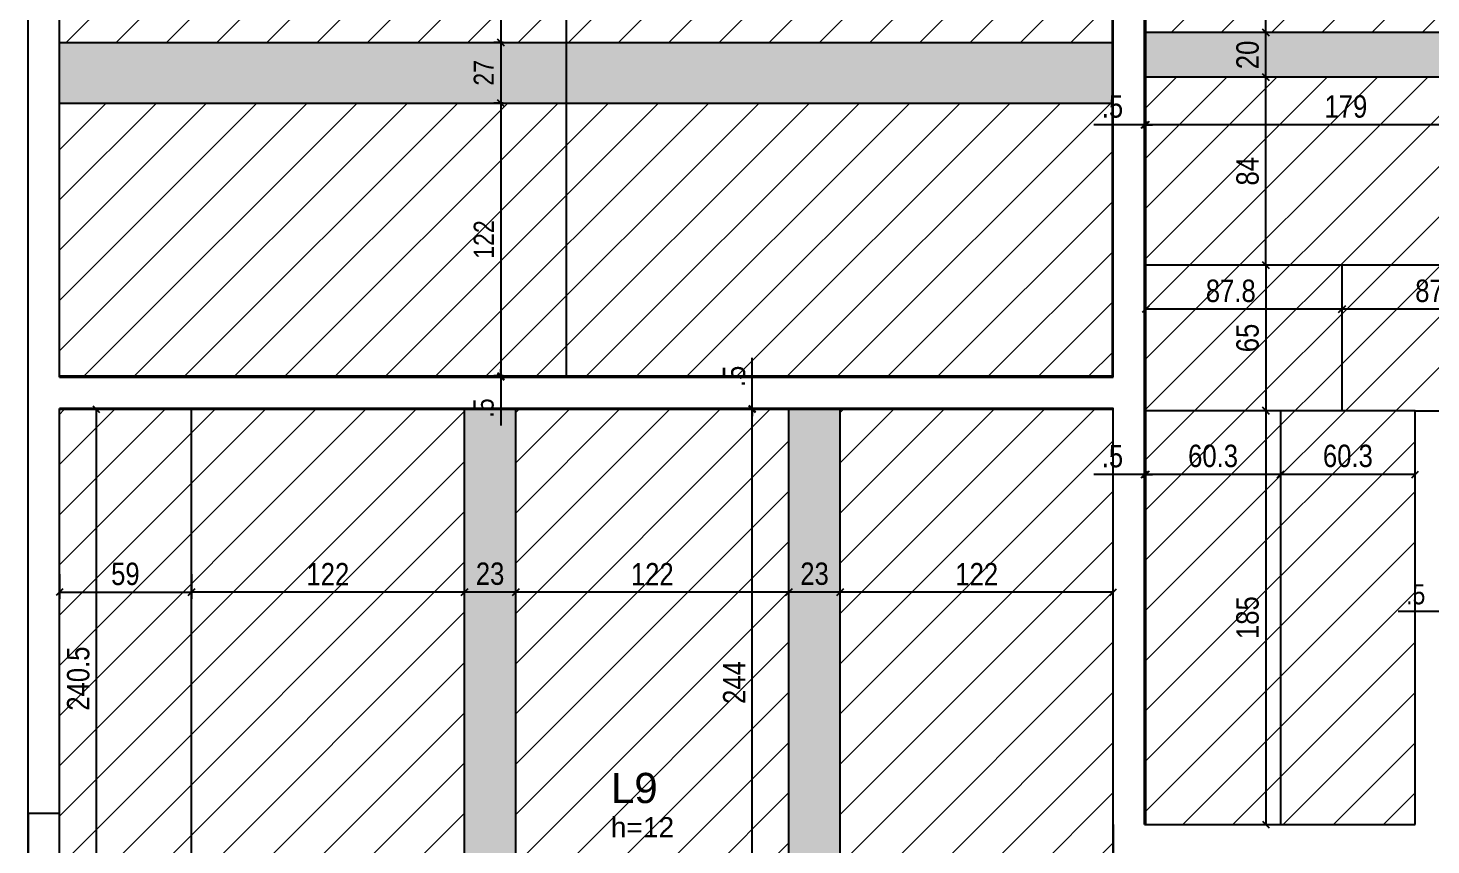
# Model space of a CAD drawing. Header units: millimetres. Extents: x 2519 to 6811, y 369 to 3117.
# Drawn here: x 3616 to 4243, y 1405 to 1770 of the extents above; entities that cross this region are included whole.
import ezdxf

# ---------------------------------------------------------------- set-up
doc = ezdxf.new("R2010")
doc.units = ezdxf.units.MM
for name, color, linetype in [('9', 8, 'Continuous'), ('COTA', 241, 'Continuous'), ('ES-VIGA', 3, 'Continuous'), ('L-D', 2, 'Continuous'), ('L-N', 4, 'Continuous'), ('Painéis', 200, 'Continuous')]:
    doc.layers.add(name, color=color, linetype=linetype)
doc.layers.add('Hachura', color=251, linetype='Continuous', lineweight=9)
doc.layers.add('REAPROVEITAMENTO', color=251, linetype='Continuous', lineweight=9)
doc.styles.add('COTA TECNICA', font='techl___.ttf', dxfattribs={"height": 10})
doc.styles.add('COTA TECNICA-50', font='techl___.ttf', dxfattribs={"height": 9})
doc.styles.add('TQS_ARIAL', font='arial.ttf')
doc.dimstyles.new('COTA PAINEL-50', dxfattribs={"dimtxt": 9, "dimasz": 3, "dimexe": 3, "dimexo": 3, "dimgap": 3, "dimtad": 1, "dimdec": 1, "dimzin": 12, "dimdsep": 46, "dimtxsty": 'COTA TECNICA-50', "dimblk1": 'OBLIQUE', "dimblk2": 'OBLIQUE', "dimsah": 1, "dimcen": 0.9, "dimclrd": 4, "dimclre": 4, "dimclrt": 240, "dimadec": 1, "dimazin": 3, "dimtfac": 1, "dimtdec": 1, "dimtmove": 0, "dimatfit": 3, "dimfxl": 1, "dimtolj": 1, "dimtzin": 12, "dimarcsym": 0})
doc.dimstyles.new('PAINEL', dxfattribs={"dimtxt": 10, "dimasz": 3, "dimexe": 3, "dimexo": 3, "dimgap": 3, "dimtad": 1, "dimdec": 1, "dimzin": 12, "dimdsep": 46, "dimtxsty": 'COTA TECNICA', "dimblk1": 'OBLIQUE', "dimblk2": 'OBLIQUE', "dimsah": 1, "dimcen": 0.9, "dimclrd": 4, "dimclre": 4, "dimclrt": 240, "dimadec": 1, "dimazin": 3, "dimtfac": 1, "dimtdec": 1, "dimtmove": 0, "dimatfit": 3, "dimfxl": 1, "dimtolj": 1, "dimtzin": 12, "dimarcsym": 0})

# ---------------------------------------------------------------- blocks, each defined once
blk = doc.blocks.new('_Oblique')
at = {"color": 0, "linetype": 'ByBlock', "lineweight": -2}
blk.add_line((-0.5, -0.5), (0.5, 0.5), dxfattribs=at)
blk = doc.blocks.new('*D14')
at = {"layer": 'COTA', "color": 4, "lineweight": -2, "transparency": 16777216}
for p, q in [((4249.66, 1509.76), (4228.07, 1509.76)), ((4250.16, 1509.76), (4249.66, 1509.76)), ((4250.16, 1509.76), (4253.16, 1509.76))]:
    blk.add_line(p, q, dxfattribs=at)
at = {"layer": 'Defpoints', "color": 0, "transparency": 16777216}
for p in [(4249.66, 1509.76), (4249.66, 1509.76), (4250.16, 1509.76)]:
    blk.add_point(p, dxfattribs=at)
at = {"layer": 'COTA', "color": 4, "lineweight": -2, "transparency": 16777216, "xscale": 3, "yscale": 3, "zscale": 3}
blk.add_blockref('_Oblique', (4249.66, 1509.76), dxfattribs=at)
at = {"layer": 'COTA', "color": 4, "lineweight": -2, "transparency": 16777216, "xscale": 3, "yscale": 3, "zscale": 3, "rotation": 180}
blk.add_blockref('_Oblique', (4250.16, 1509.76), dxfattribs=at)
at = {"layer": 'COTA', "color": 240, "transparency": 16777216, "insert": (4235.86, 1517.36), "char_height": 9, "attachment_point": 5, "style": 'COTA TECNICA-50'}
blk.add_mtext('\\A1;.5', dxfattribs=at)
blk = doc.blocks.new('*D40')
at = {"layer": 'COTA', "color": 4, "lineweight": -2, "transparency": 16777216}
for p, q in [((3826.9, 1824.48), (3826.9, 1763.98)), ((3827.96, 1763.98), (3823.9, 1763.98))]:
    blk.add_line(p, q, dxfattribs=at)
at = {"layer": 'Defpoints', "color": 0, "transparency": 16777216}
for p in [(3826.9, 1824.48), (3826.9, 1763.98), (3830.96, 1763.98)]:
    blk.add_point(p, dxfattribs=at)
at = {"layer": 'COTA', "color": 4, "lineweight": -2, "transparency": 16777216, "xscale": 3, "yscale": 3, "zscale": 3}
for p, rotation in [((3826.9, 1824.48), 90), ((3826.9, 1763.98), 270)]:
    blk.add_blockref('_Oblique', p, dxfattribs=dict(at, rotation=rotation))
at = {"layer": 'COTA', "color": 240, "transparency": 16777216, "insert": (3819.3, 1794.23), "char_height": 9, "attachment_point": 5, "rotation": 90, "style": 'COTA TECNICA-50'}
blk.add_mtext('\\A1;60.5', dxfattribs=at)
blk = doc.blocks.new('*D41')
at = {"layer": 'COTA', "color": 4, "lineweight": -2, "transparency": 16777216}
for p, q in [((3826.9, 1763.98), (3826.9, 1736.98)), ((3829.9, 1763.98), (3829.9, 1763.98)), ((3827.96, 1736.98), (3823.9, 1736.98))]:
    blk.add_line(p, q, dxfattribs=at)
at = {"layer": 'Defpoints', "color": 0, "transparency": 16777216}
for p in [(3826.9, 1763.98), (3826.9, 1736.98), (3830.96, 1736.98)]:
    blk.add_point(p, dxfattribs=at)
at = {"layer": 'COTA', "color": 4, "lineweight": -2, "transparency": 16777216, "xscale": 3, "yscale": 3, "zscale": 3}
for p, rotation in [((3826.9, 1763.98), 90), ((3826.9, 1736.98), 270)]:
    blk.add_blockref('_Oblique', p, dxfattribs=dict(at, rotation=rotation))
at = {"layer": 'COTA', "color": 240, "transparency": 16777216, "insert": (3819.33, 1750.48), "char_height": 9, "attachment_point": 5, "rotation": 90, "style": 'COTA TECNICA-50'}
blk.add_mtext('\\A1;27', dxfattribs=at)
blk = doc.blocks.new('*D42')
at = {"layer": 'COTA', "color": 4, "lineweight": -2, "transparency": 16777216}
for p, q in [((3826.9, 1736.98), (3826.9, 1614.98)), ((3827.96, 1614.98), (3823.9, 1614.98))]:
    blk.add_line(p, q, dxfattribs=at)
at = {"layer": 'Defpoints', "color": 0, "transparency": 16777216}
for p in [(3826.9, 1736.98), (3826.9, 1614.98), (3830.96, 1614.98)]:
    blk.add_point(p, dxfattribs=at)
at = {"layer": 'COTA', "color": 4, "lineweight": -2, "transparency": 16777216, "xscale": 3, "yscale": 3, "zscale": 3}
for p, rotation in [((3826.9, 1736.98), 90), ((3826.9, 1614.98), 270)]:
    blk.add_blockref('_Oblique', p, dxfattribs=dict(at, rotation=rotation))
at = {"layer": 'COTA', "color": 240, "transparency": 16777216, "insert": (3819.34, 1675.98), "char_height": 9, "attachment_point": 5, "rotation": 90, "style": 'COTA TECNICA-50'}
blk.add_mtext('\\A1;122', dxfattribs=at)
blk = doc.blocks.new('*D44')
at = {"layer": 'COTA', "color": 4, "lineweight": -2, "transparency": 16777216}
for p, q in [((3826.9, 1614.98), (3826.9, 1617.98)), ((3826.9, 1614.98), (3826.9, 1614.48)), ((3826.9, 1614.48), (3826.9, 1592.89))]:
    blk.add_line(p, q, dxfattribs=at)
at = {"layer": 'Defpoints', "color": 0, "transparency": 16777216}
for p in [(3826.9, 1614.98), (3826.9, 1614.48), (3826.9, 1614.48)]:
    blk.add_point(p, dxfattribs=at)
at = {"layer": 'COTA', "color": 4, "lineweight": -2, "transparency": 16777216, "xscale": 3, "yscale": 3, "zscale": 3}
for p, rotation in [((3826.9, 1614.98), 270), ((3826.9, 1614.48), 90)]:
    blk.add_blockref('_Oblique', p, dxfattribs=dict(at, rotation=rotation))
at = {"layer": 'COTA', "color": 240, "transparency": 16777216, "insert": (3819.3, 1600.68), "char_height": 9, "attachment_point": 5, "rotation": 90, "style": 'COTA TECNICA-50'}
blk.add_mtext('\\A1;.5', dxfattribs=at)
blk = doc.blocks.new('*D45')
at = {"layer": 'COTA', "color": 4, "lineweight": -2, "transparency": 16777216}
for p, q in [((3629.66, 1526.48), (3629.66, 1515.34)), ((3688.66, 1526.48), (3688.66, 1515.34)), ((3629.66, 1518.34), (3688.66, 1518.34))]:
    blk.add_line(p, q, dxfattribs=at)
at = {"layer": 'Defpoints', "color": 0, "transparency": 16777216}
for p in [(3629.66, 1529.48), (3688.66, 1529.48), (3688.66, 1518.34)]:
    blk.add_point(p, dxfattribs=at)
at = {"layer": 'COTA', "color": 4, "lineweight": -2, "transparency": 16777216, "xscale": 3, "yscale": 3, "zscale": 3, "rotation": 180}
blk.add_blockref('_Oblique', (3629.66, 1518.34), dxfattribs=at)
at = {"layer": 'COTA', "color": 4, "lineweight": -2, "transparency": 16777216, "xscale": 3, "yscale": 3, "zscale": 3}
blk.add_blockref('_Oblique', (3688.66, 1518.34), dxfattribs=at)
at = {"layer": 'COTA', "color": 240, "transparency": 16777216, "insert": (3659.16, 1526.48), "char_height": 10, "attachment_point": 5, "style": 'COTA TECNICA'}
blk.add_mtext('\\A1;59', dxfattribs=at)
blk = doc.blocks.new('*D46')
at = {"layer": 'COTA', "color": 4, "lineweight": -2, "transparency": 16777216}
blk.add_line((4100.66, 1518.34), (3978.66, 1518.34), dxfattribs=at)
at = {"layer": 'Defpoints', "color": 0, "transparency": 16777216}
for p in [(3978.66, 1518.34), (3978.66, 1518.34), (4100.66, 1518.34)]:
    blk.add_point(p, dxfattribs=at)
at = {"layer": 'COTA', "color": 4, "lineweight": -2, "transparency": 16777216, "xscale": 3, "yscale": 3, "zscale": 3, "rotation": 180}
blk.add_blockref('_Oblique', (3978.66, 1518.34), dxfattribs=at)
at = {"layer": 'COTA', "color": 4, "lineweight": -2, "transparency": 16777216, "xscale": 3, "yscale": 3, "zscale": 3}
blk.add_blockref('_Oblique', (4100.66, 1518.34), dxfattribs=at)
at = {"layer": 'COTA', "color": 240, "transparency": 16777216, "insert": (4039.66, 1526.4), "char_height": 10, "attachment_point": 5, "style": 'COTA TECNICA'}
blk.add_mtext('\\A1;122', dxfattribs=at)
blk = doc.blocks.new('*D47')
at = {"layer": 'COTA', "color": 4, "lineweight": -2, "transparency": 16777216}
blk.add_line((3978.66, 1518.34), (3955.66, 1518.34), dxfattribs=at)
at = {"layer": 'Defpoints', "color": 0, "transparency": 16777216}
for p in [(3955.66, 1518.34), (3955.66, 1518.34), (3978.66, 1518.34)]:
    blk.add_point(p, dxfattribs=at)
at = {"layer": 'COTA', "color": 4, "lineweight": -2, "transparency": 16777216, "xscale": 3, "yscale": 3, "zscale": 3, "rotation": 180}
blk.add_blockref('_Oblique', (3955.66, 1518.34), dxfattribs=at)
at = {"layer": 'COTA', "color": 4, "lineweight": -2, "transparency": 16777216, "xscale": 3, "yscale": 3, "zscale": 3}
blk.add_blockref('_Oblique', (3978.66, 1518.34), dxfattribs=at)
at = {"layer": 'COTA', "color": 240, "transparency": 16777216, "insert": (3967.16, 1526.56), "char_height": 10, "attachment_point": 5, "style": 'COTA TECNICA'}
blk.add_mtext('\\A1;23', dxfattribs=at)
blk = doc.blocks.new('*D48')
at = {"layer": 'COTA', "color": 4, "lineweight": -2, "transparency": 16777216}
blk.add_line((3955.66, 1518.34), (3833.66, 1518.34), dxfattribs=at)
at = {"layer": 'Defpoints', "color": 0, "transparency": 16777216}
for p in [(3833.66, 1518.34), (3833.66, 1518.34), (3955.66, 1518.34)]:
    blk.add_point(p, dxfattribs=at)
at = {"layer": 'COTA', "color": 4, "lineweight": -2, "transparency": 16777216, "xscale": 3, "yscale": 3, "zscale": 3, "rotation": 180}
blk.add_blockref('_Oblique', (3833.66, 1518.34), dxfattribs=at)
at = {"layer": 'COTA', "color": 4, "lineweight": -2, "transparency": 16777216, "xscale": 3, "yscale": 3, "zscale": 3}
blk.add_blockref('_Oblique', (3955.66, 1518.34), dxfattribs=at)
at = {"layer": 'COTA', "color": 240, "transparency": 16777216, "insert": (3894.66, 1526.4), "char_height": 10, "attachment_point": 5, "style": 'COTA TECNICA'}
blk.add_mtext('\\A1;122', dxfattribs=at)
blk = doc.blocks.new('*D49')
at = {"layer": 'COTA', "color": 4, "lineweight": -2, "transparency": 16777216}
blk.add_line((3833.66, 1518.34), (3810.66, 1518.34), dxfattribs=at)
at = {"layer": 'Defpoints', "color": 0, "transparency": 16777216}
for p in [(3810.66, 1518.34), (3810.66, 1518.34), (3833.66, 1518.34)]:
    blk.add_point(p, dxfattribs=at)
at = {"layer": 'COTA', "color": 4, "lineweight": -2, "transparency": 16777216, "xscale": 3, "yscale": 3, "zscale": 3, "rotation": 180}
blk.add_blockref('_Oblique', (3810.66, 1518.34), dxfattribs=at)
at = {"layer": 'COTA', "color": 4, "lineweight": -2, "transparency": 16777216, "xscale": 3, "yscale": 3, "zscale": 3}
blk.add_blockref('_Oblique', (3833.66, 1518.34), dxfattribs=at)
at = {"layer": 'COTA', "color": 240, "transparency": 16777216, "insert": (3822.16, 1526.56), "char_height": 10, "attachment_point": 5, "style": 'COTA TECNICA'}
blk.add_mtext('\\A1;23', dxfattribs=at)
blk = doc.blocks.new('*D50')
at = {"layer": 'COTA', "color": 4, "lineweight": -2, "transparency": 16777216}
for p, q in [((3810.66, 1518.34), (3688.66, 1518.34)), ((3688.66, 1517.76), (3688.66, 1515.34))]:
    blk.add_line(p, q, dxfattribs=at)
at = {"layer": 'Defpoints', "color": 0, "transparency": 16777216}
for p in [(3688.66, 1520.76), (3688.66, 1518.34), (3810.66, 1518.34)]:
    blk.add_point(p, dxfattribs=at)
at = {"layer": 'COTA', "color": 4, "lineweight": -2, "transparency": 16777216, "xscale": 3, "yscale": 3, "zscale": 3, "rotation": 180}
blk.add_blockref('_Oblique', (3688.66, 1518.34), dxfattribs=at)
at = {"layer": 'COTA', "color": 4, "lineweight": -2, "transparency": 16777216, "xscale": 3, "yscale": 3, "zscale": 3}
blk.add_blockref('_Oblique', (3810.66, 1518.34), dxfattribs=at)
at = {"layer": 'COTA', "color": 240, "transparency": 16777216, "insert": (3749.66, 1526.4), "char_height": 10, "attachment_point": 5, "style": 'COTA TECNICA'}
blk.add_mtext('\\A1;122', dxfattribs=at)
blk = doc.blocks.new('*D125')
at = {"layer": 'COTA', "color": 4, "lineweight": -2, "transparency": 16777216}
blk.add_line((3939.33, 1355.98), (3939.33, 1599.98), dxfattribs=at)
at = {"layer": 'Defpoints', "color": 0, "transparency": 16777216}
for p in [(3939.33, 1599.98), (3939.33, 1599.98), (3939.33, 1355.98)]:
    blk.add_point(p, dxfattribs=at)
at = {"layer": 'COTA', "color": 4, "lineweight": -2, "transparency": 16777216, "xscale": 3, "yscale": 3, "zscale": 3}
for p, rotation in [((3939.33, 1599.98), 90), ((3939.33, 1355.98), 270)]:
    blk.add_blockref('_Oblique', p, dxfattribs=dict(at, rotation=rotation))
at = {"layer": 'COTA', "color": 240, "transparency": 16777216, "insert": (3931.26, 1477.98), "char_height": 10, "attachment_point": 5, "rotation": 90, "style": 'COTA TECNICA'}
blk.add_mtext('\\A1;244', dxfattribs=at)
blk = doc.blocks.new('*D126')
at = {"layer": 'COTA', "color": 4, "lineweight": -2, "transparency": 16777216}
for p, q in [((3645.47, 1599.98), (3643.23, 1599.98)), ((3646.23, 1359.48), (3646.23, 1599.98)), ((3645.47, 1359.48), (3643.23, 1359.48))]:
    blk.add_line(p, q, dxfattribs=at)
at = {"layer": 'Defpoints', "color": 0, "transparency": 16777216}
for p in [(3646.23, 1599.98), (3648.47, 1599.98), (3648.47, 1359.48)]:
    blk.add_point(p, dxfattribs=at)
at = {"layer": 'COTA', "color": 4, "lineweight": -2, "transparency": 16777216, "xscale": 3, "yscale": 3, "zscale": 3}
for p, rotation in [((3646.23, 1599.98), 90), ((3646.23, 1359.48), 270)]:
    blk.add_blockref('_Oblique', p, dxfattribs=dict(at, rotation=rotation))
at = {"layer": 'COTA', "color": 240, "transparency": 16777216, "insert": (3638.12, 1479.73), "char_height": 10, "attachment_point": 5, "rotation": 90, "style": 'COTA TECNICA'}
blk.add_mtext('\\A1;240.5', dxfattribs=at)
blk = doc.blocks.new('*D51')
at = {"layer": 'COTA', "color": 4, "lineweight": -2, "transparency": 16777216}
for p, q in [((3939.33, 1600.48), (3939.33, 1623.14)), ((3939.33, 1599.98), (3939.33, 1600.48)), ((3939.33, 1599.98), (3939.33, 1596.98))]:
    blk.add_line(p, q, dxfattribs=at)
at = {"layer": 'Defpoints', "color": 0, "transparency": 16777216}
for p in [(3939.33, 1600.48), (3939.33, 1600.48), (3939.33, 1599.98)]:
    blk.add_point(p, dxfattribs=at)
at = {"layer": 'COTA', "color": 4, "lineweight": -2, "transparency": 16777216, "xscale": 3, "yscale": 3, "zscale": 3}
for p, rotation in [((3939.33, 1600.48), 270), ((3939.33, 1599.98), 90)]:
    blk.add_blockref('_Oblique', p, dxfattribs=dict(at, rotation=rotation))
at = {"layer": 'COTA', "color": 240, "transparency": 16777216, "insert": (3931.22, 1614.81), "char_height": 10, "attachment_point": 5, "rotation": 90, "style": 'COTA TECNICA'}
blk.add_mtext('\\A1;.5', dxfattribs=at)
blk = doc.blocks.new('*D87')
at = {"layer": 'COTA', "color": 4, "lineweight": -2, "transparency": 16777216}
blk.add_line((4168.85, 1664.48), (4168.85, 1748.48), dxfattribs=at)
at = {"layer": 'Defpoints', "color": 0, "transparency": 16777216}
for p in [(4168.85, 1748.48), (4168.85, 1748.48), (4168.85, 1664.48)]:
    blk.add_point(p, dxfattribs=at)
at = {"layer": 'COTA', "color": 4, "lineweight": -2, "transparency": 16777216, "xscale": 3, "yscale": 3, "zscale": 3}
for p, rotation in [((4168.85, 1748.48), 90), ((4168.85, 1664.48), 270)]:
    blk.add_blockref('_Oblique', p, dxfattribs=dict(at, rotation=rotation))
at = {"layer": 'COTA', "color": 240, "transparency": 16777216, "insert": (4160.75, 1706.48), "char_height": 10, "attachment_point": 5, "rotation": 90, "style": 'COTA TECNICA'}
blk.add_mtext('\\A1;84', dxfattribs=at)
blk = doc.blocks.new('*D88')
at = {"layer": 'COTA', "color": 4, "lineweight": -2, "transparency": 16777216}
blk.add_line((4168.85, 1748.48), (4168.85, 1768.48), dxfattribs=at)
at = {"layer": 'Defpoints', "color": 0, "transparency": 16777216}
for p in [(4168.85, 1768.48), (4168.85, 1768.48), (4168.85, 1748.48)]:
    blk.add_point(p, dxfattribs=at)
at = {"layer": 'COTA', "color": 4, "lineweight": -2, "transparency": 16777216, "xscale": 3, "yscale": 3, "zscale": 3}
for p, rotation in [((4168.85, 1768.48), 90), ((4168.85, 1748.48), 270)]:
    blk.add_blockref('_Oblique', p, dxfattribs=dict(at, rotation=rotation))
at = {"layer": 'COTA', "color": 240, "transparency": 16777216, "insert": (4160.75, 1758.48), "char_height": 10, "attachment_point": 5, "rotation": 90, "style": 'COTA TECNICA'}
blk.add_mtext('\\A1;20', dxfattribs=at)
blk = doc.blocks.new('*D89')
at = {"layer": 'COTA', "color": 4, "lineweight": -2, "transparency": 16777216}
blk.add_line((4168.85, 1768.48), (4168.85, 1890.48), dxfattribs=at)
at = {"layer": 'Defpoints', "color": 0, "transparency": 16777216}
for p in [(4168.85, 1890.48), (4168.85, 1890.48), (4168.85, 1768.48)]:
    blk.add_point(p, dxfattribs=at)
at = {"layer": 'COTA', "color": 4, "lineweight": -2, "transparency": 16777216, "xscale": 3, "yscale": 3, "zscale": 3}
for p, rotation in [((4168.85, 1890.48), 90), ((4168.85, 1768.48), 270)]:
    blk.add_blockref('_Oblique', p, dxfattribs=dict(at, rotation=rotation))
at = {"layer": 'COTA', "color": 240, "transparency": 16777216, "insert": (4160.79, 1829.48), "char_height": 10, "attachment_point": 5, "rotation": 90, "style": 'COTA TECNICA'}
blk.add_mtext('\\A1;122', dxfattribs=at)
blk = doc.blocks.new('*D91')
at = {"layer": 'COTA', "color": 4, "lineweight": -2, "transparency": 16777216}
for p, q in [((4167.35, 1664.48), (4165.85, 1664.48)), ((4168.85, 1664.48), (4168.85, 1599.48)), ((4167.35, 1599.48), (4165.85, 1599.48))]:
    blk.add_line(p, q, dxfattribs=at)
at = {"layer": 'Defpoints', "color": 0, "transparency": 16777216}
for p in [(4170.35, 1664.48), (4168.85, 1599.48), (4170.35, 1599.48)]:
    blk.add_point(p, dxfattribs=at)
at = {"layer": 'COTA', "color": 4, "lineweight": -2, "transparency": 16777216, "xscale": 3, "yscale": 3, "zscale": 3}
for p, rotation in [((4168.85, 1664.48), 90), ((4168.85, 1599.48), 270)]:
    blk.add_blockref('_Oblique', p, dxfattribs=dict(at, rotation=rotation))
at = {"layer": 'COTA', "color": 240, "transparency": 16777216, "insert": (4160.74, 1631.98), "char_height": 10, "attachment_point": 5, "rotation": 90, "style": 'COTA TECNICA'}
blk.add_mtext('\\A1;65', dxfattribs=at)
blk = doc.blocks.new('*D159')
at = {"layer": 'COTA', "color": 4, "lineweight": -2, "transparency": 16777216}
blk.add_line((4235.66, 1570.99), (4175.41, 1570.99), dxfattribs=at)
at = {"layer": 'Defpoints', "color": 0, "transparency": 16777216}
for p in [(4175.41, 1570.99), (4175.41, 1570.99), (4235.66, 1570.99)]:
    blk.add_point(p, dxfattribs=at)
at = {"layer": 'COTA', "color": 4, "lineweight": -2, "transparency": 16777216, "xscale": 3, "yscale": 3, "zscale": 3, "rotation": 180}
blk.add_blockref('_Oblique', (4175.41, 1570.99), dxfattribs=at)
at = {"layer": 'COTA', "color": 4, "lineweight": -2, "transparency": 16777216, "xscale": 3, "yscale": 3, "zscale": 3}
blk.add_blockref('_Oblique', (4235.66, 1570.99), dxfattribs=at)
at = {"layer": 'COTA', "color": 240, "transparency": 16777216, "insert": (4205.54, 1579.21), "char_height": 10, "attachment_point": 5, "style": 'COTA TECNICA'}
blk.add_mtext('\\A1;60.3', dxfattribs=at)
blk = doc.blocks.new('*D160')
at = {"layer": 'COTA', "color": 4, "lineweight": -2, "transparency": 16777216}
for p, q in [((4115.16, 1551.88), (4115.16, 1573.99)), ((4175.41, 1570.99), (4115.16, 1570.99))]:
    blk.add_line(p, q, dxfattribs=at)
at = {"layer": 'Defpoints', "color": 0, "transparency": 16777216}
for p in [(4115.16, 1570.99), (4175.41, 1570.99), (4115.16, 1548.88)]:
    blk.add_point(p, dxfattribs=at)
at = {"layer": 'COTA', "color": 4, "lineweight": -2, "transparency": 16777216, "xscale": 3, "yscale": 3, "zscale": 3, "rotation": 180}
blk.add_blockref('_Oblique', (4115.16, 1570.99), dxfattribs=at)
at = {"layer": 'COTA', "color": 4, "lineweight": -2, "transparency": 16777216, "xscale": 3, "yscale": 3, "zscale": 3}
blk.add_blockref('_Oblique', (4175.41, 1570.99), dxfattribs=at)
at = {"layer": 'COTA', "color": 240, "transparency": 16777216, "insert": (4145.29, 1579.21), "char_height": 10, "attachment_point": 5, "style": 'COTA TECNICA'}
blk.add_mtext('\\A1;60.3', dxfattribs=at)
blk = doc.blocks.new('*D92')
at = {"layer": 'COTA', "color": 4, "lineweight": -2, "transparency": 16777216}
for p, q in [((4114.66, 1570.99), (4092, 1570.99)), ((4115.16, 1570.99), (4114.66, 1570.99)), ((4115.16, 1570.99), (4118.16, 1570.99))]:
    blk.add_line(p, q, dxfattribs=at)
at = {"layer": 'Defpoints', "color": 0, "transparency": 16777216}
for p in [(4114.66, 1570.99), (4114.66, 1570.99), (4115.16, 1570.99)]:
    blk.add_point(p, dxfattribs=at)
at = {"layer": 'COTA', "color": 4, "lineweight": -2, "transparency": 16777216, "xscale": 3, "yscale": 3, "zscale": 3}
blk.add_blockref('_Oblique', (4114.66, 1570.99), dxfattribs=at)
at = {"layer": 'COTA', "color": 4, "lineweight": -2, "transparency": 16777216, "xscale": 3, "yscale": 3, "zscale": 3, "rotation": 180}
blk.add_blockref('_Oblique', (4115.16, 1570.99), dxfattribs=at)
at = {"layer": 'COTA', "color": 240, "transparency": 16777216, "insert": (4100.33, 1579.1), "char_height": 10, "attachment_point": 5, "style": 'COTA TECNICA'}
blk.add_mtext('\\A1;.5', dxfattribs=at)
blk = doc.blocks.new('*D101')
at = {"layer": 'COTA', "color": 4, "lineweight": -2, "transparency": 16777216}
blk.add_line((4168.85, 1599.48), (4168.85, 1414.48), dxfattribs=at)
at = {"layer": 'Defpoints', "color": 0, "transparency": 16777216}
for p in [(4168.85, 1599.48), (4168.85, 1414.48), (4168.85, 1414.48)]:
    blk.add_point(p, dxfattribs=at)
at = {"layer": 'COTA', "color": 4, "lineweight": -2, "transparency": 16777216, "xscale": 3, "yscale": 3, "zscale": 3}
for p, rotation in [((4168.85, 1599.48), 90), ((4168.85, 1414.48), 270)]:
    blk.add_blockref('_Oblique', p, dxfattribs=dict(at, rotation=rotation))
at = {"layer": 'COTA', "color": 240, "transparency": 16777216, "insert": (4160.72, 1506.98), "char_height": 10, "attachment_point": 5, "rotation": 90, "style": 'COTA TECNICA'}
blk.add_mtext('\\A1;185', dxfattribs=at)
blk = doc.blocks.new('*D104')
at = {"layer": 'COTA', "color": 4, "lineweight": -2, "transparency": 16777216}
blk.add_line((4294.16, 1727.27), (4115.16, 1727.27), dxfattribs=at)
at = {"layer": 'Defpoints', "color": 0, "transparency": 16777216}
for p in [(4115.16, 1727.27), (4115.16, 1727.27), (4294.16, 1727.27)]:
    blk.add_point(p, dxfattribs=at)
at = {"layer": 'COTA', "color": 4, "lineweight": -2, "transparency": 16777216, "xscale": 3, "yscale": 3, "zscale": 3, "rotation": 180}
blk.add_blockref('_Oblique', (4115.16, 1727.27), dxfattribs=at)
at = {"layer": 'COTA', "color": 4, "lineweight": -2, "transparency": 16777216, "xscale": 3, "yscale": 3, "zscale": 3}
blk.add_blockref('_Oblique', (4294.16, 1727.27), dxfattribs=at)
at = {"layer": 'COTA', "color": 240, "transparency": 16777216, "insert": (4204.66, 1735.38), "char_height": 10, "attachment_point": 5, "style": 'COTA TECNICA'}
blk.add_mtext('\\A1;179', dxfattribs=at)
blk = doc.blocks.new('*D105')
at = {"layer": 'COTA', "color": 4, "lineweight": -2, "transparency": 16777216}
for p, q in [((4114.66, 1727.27), (4092, 1727.27)), ((4115.16, 1727.27), (4114.66, 1727.27)), ((4115.16, 1727.27), (4118.16, 1727.27))]:
    blk.add_line(p, q, dxfattribs=at)
at = {"layer": 'Defpoints', "color": 0, "transparency": 16777216}
for p in [(4114.66, 1727.27), (4114.66, 1727.27), (4115.16, 1727.27)]:
    blk.add_point(p, dxfattribs=at)
at = {"layer": 'COTA', "color": 4, "lineweight": -2, "transparency": 16777216, "xscale": 3, "yscale": 3, "zscale": 3}
blk.add_blockref('_Oblique', (4114.66, 1727.27), dxfattribs=at)
at = {"layer": 'COTA', "color": 4, "lineweight": -2, "transparency": 16777216, "xscale": 3, "yscale": 3, "zscale": 3, "rotation": 180}
blk.add_blockref('_Oblique', (4115.16, 1727.27), dxfattribs=at)
at = {"layer": 'COTA', "color": 240, "transparency": 16777216, "insert": (4100.33, 1735.38), "char_height": 10, "attachment_point": 5, "style": 'COTA TECNICA'}
blk.add_mtext('\\A1;.5', dxfattribs=at)
blk = doc.blocks.new('*D175')
at = {"layer": 'COTA', "color": 4, "lineweight": -2, "transparency": 16777216}
blk.add_line((4290.66, 1644.89), (4202.91, 1644.89), dxfattribs=at)
at = {"layer": 'Defpoints', "color": 0, "transparency": 16777216}
for p in [(4202.91, 1644.89), (4202.91, 1644.89), (4290.66, 1644.89)]:
    blk.add_point(p, dxfattribs=at)
at = {"layer": 'COTA', "color": 4, "lineweight": -2, "transparency": 16777216, "xscale": 3, "yscale": 3, "zscale": 3, "rotation": 180}
blk.add_blockref('_Oblique', (4202.91, 1644.89), dxfattribs=at)
at = {"layer": 'COTA', "color": 4, "lineweight": -2, "transparency": 16777216, "xscale": 3, "yscale": 3, "zscale": 3}
blk.add_blockref('_Oblique', (4290.66, 1644.89), dxfattribs=at)
at = {"layer": 'COTA', "color": 240, "transparency": 16777216, "insert": (4246.79, 1652.98), "char_height": 10, "attachment_point": 5, "style": 'COTA TECNICA'}
blk.add_mtext('\\A1;87.8', dxfattribs=at)
blk = doc.blocks.new('*D177')
at = {"layer": 'COTA', "color": 4, "lineweight": -2, "transparency": 16777216}
blk.add_line((4202.91, 1644.89), (4115.16, 1644.89), dxfattribs=at)
at = {"layer": 'Defpoints', "color": 0, "transparency": 16777216}
for p in [(4115.16, 1644.89), (4115.16, 1644.89), (4202.91, 1644.89)]:
    blk.add_point(p, dxfattribs=at)
at = {"layer": 'COTA', "color": 4, "lineweight": -2, "transparency": 16777216, "xscale": 3, "yscale": 3, "zscale": 3, "rotation": 180}
blk.add_blockref('_Oblique', (4115.16, 1644.89), dxfattribs=at)
at = {"layer": 'COTA', "color": 4, "lineweight": -2, "transparency": 16777216, "xscale": 3, "yscale": 3, "zscale": 3}
blk.add_blockref('_Oblique', (4202.91, 1644.89), dxfattribs=at)
at = {"layer": 'COTA', "color": 240, "transparency": 16777216, "insert": (4153.2, 1652.98), "char_height": 10, "attachment_point": 5, "style": 'COTA TECNICA'}
blk.add_mtext('\\A1;87.8', dxfattribs=at)

msp = doc.modelspace()

# ---------------------------------------------------------------- hatches: boundary and pattern name
at = {"layer": 'Hachura', "linetype": 'ByBlock'}
h = msp.add_hatch(color=256, dxfattribs=at)
h.dxf.hatch_style = 1
h.paths.add_polyline_path([(4782.16, 1748.48), (4782.16, 1768.48), (4115.16, 1768.48), (4115.16, 1748.48)])
h = msp.add_hatch(color=256, dxfattribs=at)
h.dxf.hatch_style = 1
h.paths.add_polyline_path([(3629.66, 1763.98), (3629.66, 1736.98), (4100.16, 1736.98), (4100.16, 1763.98)])
h = msp.add_hatch(color=256, dxfattribs=at)
h.dxf.hatch_style = 1
h.paths.add_polyline_path([(3810.66, 1114.48), (3833.66, 1114.48), (3833.66, 1599.98), (3810.66, 1599.98)])
h = msp.add_hatch(color=256, dxfattribs=at)
h.dxf.hatch_style = 1
h.paths.add_polyline_path([(3955.66, 1114.48), (3978.66, 1114.48), (3978.66, 1599.98), (3955.66, 1599.98)])
at = {"layer": 'REAPROVEITAMENTO', "linetype": 'ByBlock'}
h = msp.add_hatch(dxfattribs=at)
h.set_pattern_fill('ANSI31', color=256, scale=5, style=2)
h.set_pattern_definition([(45, (-1943.258, -1162.744), (-11.22532, 11.22532), [])])
h.paths.add_polyline_path([(3629.66, 1930.48), (3629.66, 1824.48), (3629.66, 1824.48), (3629.66, 1763.98), (4100.16, 1763.98), (4100.16, 1736.98), (3629.66, 1736.98), (3629.66, 1614.98), (4100.41, 1614.98), (4100.66, 1930.48)])
h = msp.add_hatch(dxfattribs=at)
h.set_pattern_fill('ANSI31', color=256, scale=5, style=2)
h.set_pattern_definition([(45, (-1457.758, -1121.707), (-11.22532, 11.22532), [])])
h.paths.add_polyline_path([(4115.16, 1768.48), (4782.16, 1768.48), (4782.16, 1890.48), (4115.16, 1890.48)])
h.paths.add_polyline_path([(4782.16, 1748.48), (4115.16, 1748.48), (4115.16, 1414.48), (4235.66, 1414.48), (4235.66, 1599.48), (4290.66, 1599.48), (4290.66, 1664.48), (4782.16, 1664.48)])
h = msp.add_hatch(dxfattribs=at)
h.set_pattern_fill('ANSI31', color=256, scale=5, style=2)
h.set_pattern_definition([(45, (-2078.258, -1348.694), (-11.22532, 11.22532), [])])
h.paths.add_polyline_path([(3734.66, 1359.48), (3734.66, 1355.98), (3810.79, 1355.98), (3810.54, 1599.98), (3629.54, 1599.98), (3629.78, 1359.48)])
h = msp.add_hatch(dxfattribs=at)
h.set_pattern_fill('ANSI31', color=256, scale=5, style=2)
h.set_pattern_definition([(45, (-1811.258, -1352.194), (-11.22532, 11.22532), [])])
h.paths.add_polyline_path([(3833.66, 1599.98), (3833.66, 1114.48), (3955.66, 1114.48), (3955.66, 1599.98)])
h = msp.add_hatch(dxfattribs=at)
h.set_pattern_fill('ANSI31', color=256, scale=5, style=2)
h.set_pattern_definition([(45, (-1666.258, -1352.194), (-11.22532, 11.22532), [])])
h.paths.add_polyline_path([(3978.66, 1599.98), (3978.66, 1114.48), (4100.66, 1114.48), (4100.66, 1599.98)])

# ---------------------------------------------------------------- linework, layer by layer
at = {"layer": '9', "color": 8, "linetype": 'Continuous'}
for p, q in [((4114.66, 1414.48), (4114.66, 2430.48)), ((3629.66, 1614.48), (3629.66, 2095.47)), ((4100.66, 1614.48), (4100.66, 2095.47)), ((3615.66, 1614.48), (3615.66, 2050.45)), ((3629.66, 1614.48), (4100.66, 1614.48)), ((4114.66, 1614.48), (4114.66, 1600.48)), ((3629.66, 1359.48), (3629.66, 1600.48)), ((4235.66, 1414.48), (4235.66, 1599.48)), ((4235.66, 1585.48), (4235.66, 1599.48)), ((4235.66, 1599.48), (4290.66, 1599.48)), ((4100.66, 1414.48), (4100.66, 1350.48)), ((4114.66, 1414.48), (4235.66, 1414.48))]:
    msp.add_line(p, q, dxfattribs=at)
for points in [[(3615.66, 1345.48), (3615.66, 1614.48)], [(4114.66, 1350.48), (4100.66, 1350.48), (4100.66, 1600.48), (3629.66, 1600.48)]]:
    msp.add_lwpolyline(points, dxfattribs=at)
at = {"layer": 'ES-VIGA', "linetype": 'Continuous'}
msp.add_lwpolyline([(3615.66, 1419.48), (3615.66, 1139.48), (3720.66, 1139.48), (3720.66, 1100.48), (3734.66, 1100.48), (3734.66, 1159.48), (3720.66, 1159.48), (3720.66, 1153.48), (3629.66, 1153.48), (3629.66, 1419.48), (3615.66, 1419.48)], dxfattribs=at)
at = {"layer": 'Painéis'}
for p, q in [((4115.16, 2286.98), (4115.16, 1414.48)), ((3856.16, 2095.47), (3856.16, 1614.98)), ((4100.16, 2095.47), (4100.16, 1614.98)), ((4782.16, 1768.48), (4115.16, 1768.48)), ((3629.66, 1763.98), (4100.16, 1763.98)), ((4782.16, 1748.48), (4115.16, 1748.48)), ((3629.66, 1736.98), (4100.16, 1736.98)), ((4290.66, 1664.48), (4115.16, 1664.48)), ((4202.91, 1664.48), (4202.91, 1599.48)), ((3629.66, 1614.98), (4100.16, 1614.98)), ((4100.66, 1599.98), (3629.66, 1599.98)), ((3688.66, 1359.48), (3688.66, 1599.98)), ((3810.66, 1114.48), (3810.66, 1599.98)), ((3833.66, 1114.48), (3833.66, 1599.98)), ((3955.66, 1114.48), (3955.66, 1599.98)), ((3978.66, 1114.48), (3978.66, 1599.98)), ((4235.66, 1599.48), (4115.16, 1599.48)), ((4175.41, 1599.48), (4175.41, 1414.48))]:
    msp.add_line(p, q, dxfattribs=at)

# ---------------------------------------------------------------- texts
at = {"layer": 'L-D', "linetype": 'Continuous', "style": 'TQS_ARIAL'}
msp.add_text('h=12', height=9, dxfattribs=at).set_placement((3876.11, 1408.81))
at = {"layer": 'L-N', "linetype": 'Continuous', "style": 'TQS_ARIAL'}
msp.add_text('L9', height=13.5, dxfattribs=at).set_placement((3876.11, 1424.11))

# ---------------------------------------------------------------- dimensions: what is measured, and where the dimension line sits
at = {"layer": 'COTA'}
for base, p1, p2, angle, dimstyle, picture, middle in [((4168.85, 1890.48), (4168.85, 1768.48), (4168.85, 1890.48), 90, 'PAINEL', '*D89', (4160.79, 1829.48)), ((3826.9, 1763.98), (3826.9, 1824.48), (3830.96, 1763.98), 270, 'COTA PAINEL-50', '*D40', (3819.3, 1794.23)), ((3826.9, 1736.98), (3826.9, 1763.98), (3830.96, 1736.98), 270, 'COTA PAINEL-50', '*D41', (3819.33, 1750.48)), ((4168.85, 1748.48), (4168.85, 1664.48), (4168.85, 1748.48), 90, 'PAINEL', '*D87', (4160.75, 1706.48)), ((3826.9, 1614.98), (3826.9, 1736.98), (3830.96, 1614.98), 270, 'COTA PAINEL-50', '*D42', (3819.34, 1675.98)), ((4168.85, 1599.48), (4170.35, 1664.48), (4170.35, 1599.48), 90, 'PAINEL', '*D91', (4160.74, 1631.98)), ((3826.9, 1614.48), (3826.9, 1614.98), (3826.9, 1614.48), 270, 'COTA PAINEL-50', '*D44', (3819.3, 1600.68)), ((3939.33, 1600.48), (3939.33, 1599.98), (3939.33, 1600.48), 90, 'PAINEL', '*D51', (3931.22, 1614.81)), ((3646.23, 1599.98), (3648.47, 1359.48), (3648.47, 1599.98), 90, 'PAINEL', '*D126', (3638.12, 1479.73)), ((3939.33, 1599.98), (3939.33, 1355.98), (3939.33, 1599.98), 90, 'PAINEL', '*D125', (3931.26, 1477.98)), ((4168.85, 1414.48), (4168.85, 1599.48), (4168.85, 1414.48), 90, 'PAINEL', '*D101', (4160.72, 1506.98))]:
    dim = msp.add_linear_dim(base=base, p1=p1, p2=p2, angle=angle, dimstyle=dimstyle, dxfattribs=at)
    dim.commit()
    dim.dimension.update_dxf_attribs({"geometry": picture, "text_midpoint": middle})
dim = msp.add_linear_dim(base=(4168.85, 1768.48), p1=(4168.85, 1748.48), p2=(4168.85, 1768.48), angle=90, dimstyle='PAINEL', dxfattribs=at)
dim.commit()
dim.dimension.update_dxf_attribs({"geometry": '*D88', "text_midpoint": (4168.85, 1758.48), "dimtype": 160})
for base, p1, p2, dimstyle, picture, middle in [((4114.66, 1727.27), (4115.16, 1727.27), (4114.66, 1727.27), 'PAINEL', '*D105', (4100.33, 1735.38)), ((4115.16, 1727.27), (4294.16, 1727.27), (4115.16, 1727.27), 'PAINEL', '*D104', (4204.66, 1735.38)), ((4202.91049013, 1644.886702), (4290.66049013, 1644.886702), (4202.91049013, 1644.886702), 'PAINEL', '*D175', (4246.78549013, 1652.98173124)), ((4114.66, 1570.99), (4115.16, 1570.99), (4114.66, 1570.99), 'PAINEL', '*D92', (4100.33, 1579.1)), ((4115.16044013, 1570.98759679), (4175.41044013, 1570.98759679), (4115.16044013, 1548.88305524), 'PAINEL', '*D160', (4145.28544013, 1579.20689503)), ((4175.41044013, 1570.98759679), (4235.66044013, 1570.98759679), (4175.41044013, 1570.98759679), 'PAINEL', '*D159', (4205.53544013, 1579.20689503)), ((3688.66, 1518.34), (3629.66, 1529.48), (3688.66, 1529.48), 'PAINEL', '*D45', (3659.16, 1526.48)), ((3978.66, 1518.34), (4100.66, 1518.34), (3978.66, 1518.34), 'PAINEL', '*D46', (4039.66, 1526.4)), ((4249.66, 1509.76), (4250.16, 1509.76), (4249.66, 1509.76), 'COTA PAINEL-50', '*D14', (4235.86, 1517.36))]:
    dim = msp.add_linear_dim(base=base, p1=p1, p2=p2, dimstyle=dimstyle, dxfattribs=at)
    dim.commit()
    dim.dimension.update_dxf_attribs({"geometry": picture, "text_midpoint": middle})
dim = msp.add_linear_dim(base=(4115.16049013, 1644.886702), p1=(4202.91049013, 1644.886702), p2=(4115.16049013, 1644.886702), dimstyle='PAINEL', dxfattribs=at)
dim.commit()
dim.dimension.update_dxf_attribs({"geometry": '*D177', "text_midpoint": (4153.20202752, 1644.886702), "dimtype": 160})
for base, p1, p2, picture, middle in [((3688.66, 1518.34), (3810.66, 1518.34), (3688.66, 1520.76), '*D50', (3749.66, 1526.4)), ((3810.66, 1518.34), (3833.66, 1518.34), (3810.66, 1518.34), '*D49', (3822.16, 1526.56)), ((3833.66, 1518.34), (3955.66, 1518.34), (3833.66, 1518.34), '*D48', (3894.66, 1526.4)), ((3955.66, 1518.34), (3978.66, 1518.34), (3955.66, 1518.34), '*D47', (3967.16, 1526.56))]:
    dim = msp.add_linear_dim(base=base, p1=p1, p2=p2, dimstyle='PAINEL', override={"dimtmove": 1}, dxfattribs=at)
    dim.commit()
    dim.dimension.update_dxf_attribs({"geometry": picture, "text_midpoint": middle})

doc.saveas('drawing.dxf')
